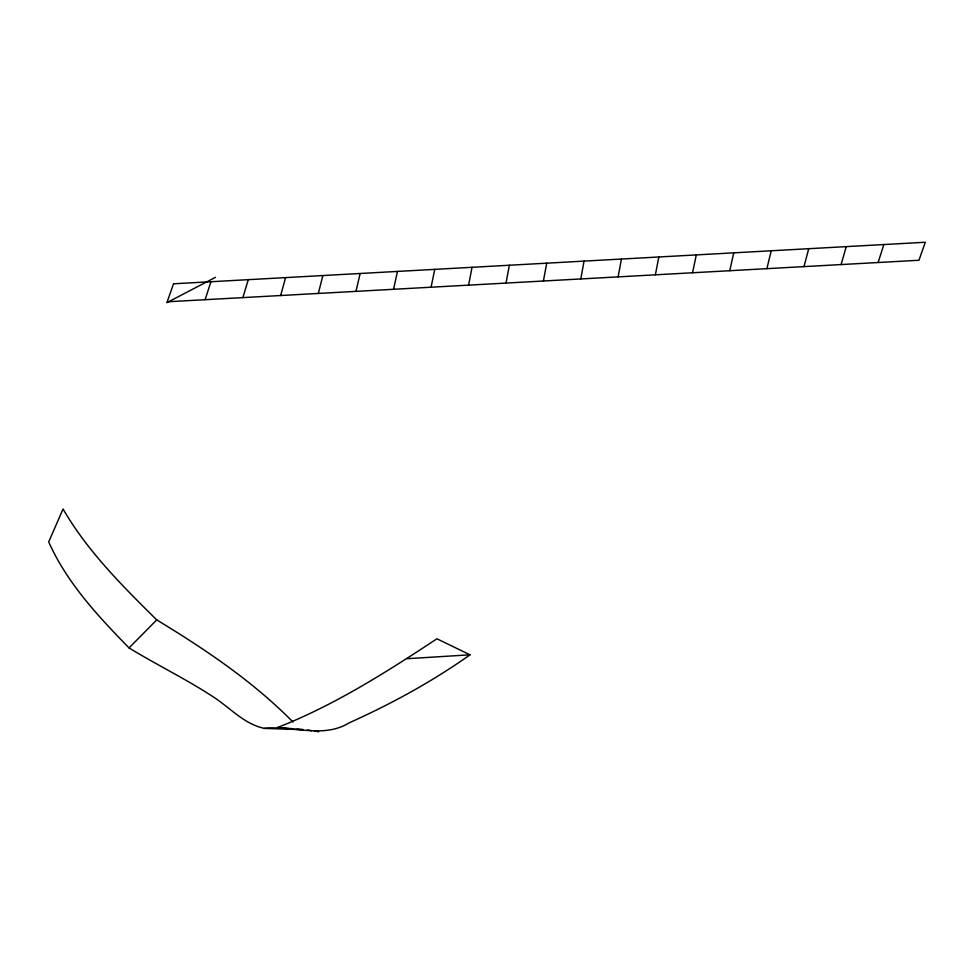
<?xml version="1.0" encoding="UTF-8"?>
<svg xmlns="http://www.w3.org/2000/svg" width="974" height="974" viewBox="0 0 974 974"><rect width="100%" height="100%" fill="white"/><g stroke="black" fill="none" stroke-linecap="round" stroke-linejoin="round"><path stroke-width="1.46" d="M543.419 281.011L546.706 263.175M580.784 278.941L584.059 261.117M506.017 283.081L509.378 265.245M618.1 276.884L621.436 259.06M468.567 285.151L472.061 267.302M655.356 274.826L658.85 256.99M431.08 287.22L434.757 269.36M692.563 272.769L696.288 254.92M393.545 289.29L397.453 271.429M729.733 270.711L733.751 252.85M355.96 291.36L360.161 273.487M766.879 268.654L771.225 250.781M318.328 293.442L322.869 275.545M804 266.608L808.724 248.711M280.646 295.524L285.577 277.602M841.086 264.563L846.248 246.641M242.903 297.606L248.26 279.672M878.122 262.517L883.82 244.559M205.1 299.7L210.92 281.73M156.753 619.902C122.286 585.849 87.538 551.247 63.054 509L48.7 541.921C67.036 583 97.997 616.116 129.043 647.917L156.753 619.902C205.441 649.488 252.875 681.362 293.028 722.051M292.577 728.698L277.614 727.481C334.252 705.31 386.313 672.194 436.949 638.786L470.016 654.82C432.298 681.544 391.597 703.752 349.483 722.708C322.711 739.108 293.198 725.167 264.502 728.394C244.413 724.303 230.388 708.037 213.817 697.262C186.509 679.231 156.936 665.011 129.043 647.917M166.798 302.683L215.498 277.31M407.229 658.68L470.016 654.82M264.502 728.394L303.072 729.684M297.058 729.063L303.048 729.55M307.443 730.001L311.668 730.658M314.492 731.084L318.717 731.742M173.542 283.799L167.187 301.794L918.957 260.265L925.3 242.258L173.542 283.799"/></g></svg>
